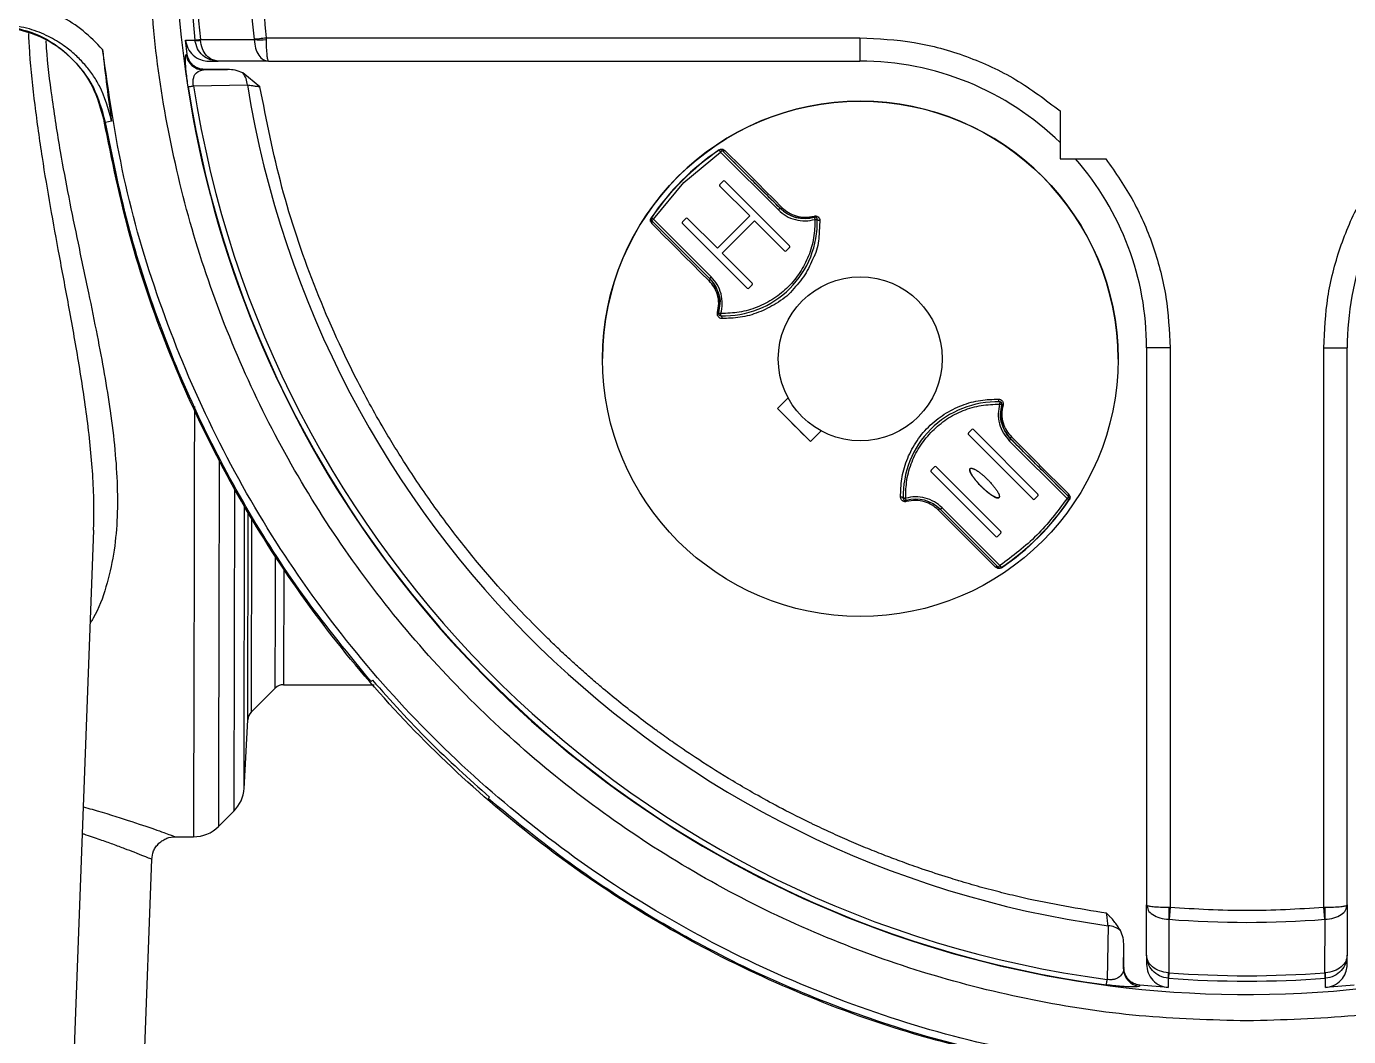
# Model space of a CAD drawing. Header units: millimetres. Extents: x 2063 to 4500, y 825 to 2548.
# Drawn here: x 2711.3 to 2824.1, y 2147.5 to 2233.7 of the extents above; entities that cross this region are included whole.
import ezdxf

# ---------------------------------------------------------------- set-up
doc = ezdxf.new("R2010")
doc.units = ezdxf.units.MM

msp = doc.modelspace()

# ---------------------------------------------------------------- linework, layer by layer
at = {"color": 7, "linetype": 'Continuous', "lineweight": 25}
for p, q in [((2724.876, 2232.541), (2725.68, 2232.539)), ((2725.014, 2231.365), (2724.876, 2232.541)), ((2725.679, 2232.556), (2725.68, 2232.539)), ((2726.141, 2232.608), (2730.726, 2232.599)), ((2726.146, 2232.539), (2726.141, 2232.608)), ((2730.726, 2232.599), (2730.723, 2232.64)), ((2731.749, 2232.76), (2782.44, 2232.76)), ((2731.749, 2232.76), (2731.752, 2232.599)), ((2782.44, 2232.76), (2782.44, 2230.76)), ((2724.919, 2231.332), (2725.014, 2231.365)), ((2726.406, 2230.016), (2728.447, 2230.05)), ((2728.447, 2230.05), (2726.503, 2230.05)), ((2726.867, 2230.76), (2727.655, 2230.76)), ((2727.655, 2230.76), (2727.363, 2230.812)), ((2727.655, 2230.76), (2727.392, 2230.822)), ((2731.95, 2230.76), (2727.655, 2230.76)), ((2731.95, 2230.76), (2782.44, 2230.76)), ((2725.558, 2228.644), (2730.158, 2228.726)), ((2731.229, 2228.576), (2729.754, 2229.75)), ((2799.522, 2226.508), (2799.522, 2222.422)), ((2718.562, 2225.642), (2718.045, 2225.522)), ((2770.43, 2223.16), (2770.416, 2223.181)), ((2770.43, 2223.16), (2770.43, 2223.16)), ((2770.683, 2223.136), (2775.616, 2218.203)), ((2770.683, 2223.136), (2770.683, 2223.136)), ((2767.403, 2220.406), (2770.542, 2222.995)), ((2770.542, 2222.995), (2775.474, 2218.062)), ((2799.522, 2222.422), (2803.423, 2222.422)), ((2764.814, 2217.267), (2767.403, 2220.406)), ((2770.479, 2220.229), (2770.762, 2220.512)), ((2773.025, 2217.542), (2770.479, 2220.087)), ((2770.479, 2220.087), (2770.479, 2220.087)), ((2773.025, 2217.542), (2770.479, 2220.087)), ((2770.903, 2220.512), (2776.419, 2214.996)), ((2770.267, 2214.784), (2773.025, 2217.542)), ((2773.025, 2217.542), (2773.025, 2217.542)), ((2775.616, 2218.203), (2775.616, 2218.203)), ((2764.676, 2216.89), (2764.578, 2217.068)), ((2764.614, 2217.267), (2764.614, 2217.267)), ((2764.648, 2217.379), (2764.628, 2217.393)), ((2764.648, 2217.379), (2764.648, 2217.379)), ((2769.605, 2212.193), (2764.673, 2217.126)), ((2769.747, 2212.334), (2764.814, 2217.267)), ((2767.297, 2217.047), (2767.58, 2217.33)), ((2772.812, 2211.39), (2767.297, 2216.905)), ((2767.297, 2216.905), (2767.297, 2216.905)), ((2772.812, 2211.39), (2767.297, 2216.905)), ((2767.721, 2217.33), (2770.267, 2214.784)), ((2773.449, 2217.118), (2770.691, 2214.36)), ((2773.449, 2217.118), (2770.691, 2214.36)), ((2775.994, 2214.572), (2773.449, 2217.118)), ((2773.449, 2217.118), (2773.449, 2217.118)), ((2775.994, 2214.572), (2773.449, 2217.118)), ((2778.797, 2217.003), (2778.797, 2217.003)), ((2779.022, 2217.157), (2778.921, 2215.646)), ((2770.691, 2214.36), (2773.237, 2211.814)), ((2770.691, 2214.36), (2770.691, 2214.36)), ((2775.994, 2214.572), (2775.994, 2214.572)), ((2776.419, 2214.855), (2776.136, 2214.572)), ((2776.419, 2214.855), (2776.136, 2214.572)), ((2776.136, 2214.572), (2776.136, 2214.572)), ((2776.419, 2214.855), (2776.419, 2214.855)), ((2772.812, 2211.39), (2772.812, 2211.39)), ((2773.237, 2211.673), (2772.954, 2211.39)), ((2773.237, 2211.673), (2772.954, 2211.39)), ((2772.954, 2211.39), (2772.954, 2211.39)), ((2773.237, 2211.673), (2773.237, 2211.673)), ((2770.482, 2210.069), (2770.374, 2209.268)), ((2770.367, 2209.215), (2770.367, 2209.215)), ((2770.561, 2209.015), (2770.567, 2209.215)), ((2806.904, 2206.296), (2806.904, 2158.719)), ((2808.904, 2206.296), (2808.904, 2158.519)), ((2822.026, 2158.519), (2822.026, 2206.296)), ((2824.026, 2158.719), (2824.026, 2206.296)), ((2760.465, 2205.368), (2760.465, 2205.368)), ((2804.464, 2205.321), (2804.464, 2205.321)), ((2775.393, 2201.102), (2776.307, 2202.015)), ((2776.307, 2202.015), (2776.307, 2202.015)), ((2794.368, 2201.673), (2794.362, 2201.474)), ((2775.393, 2201.102), (2778.222, 2198.273)), ((2794.447, 2200.62), (2794.555, 2201.42)), ((2794.562, 2201.473), (2794.562, 2201.473)), ((2779.135, 2199.187), (2778.222, 2198.273)), ((2778.222, 2198.273), (2779.135, 2199.187)), ((2778.222, 2198.273), (2778.222, 2198.273)), ((2779.135, 2199.187), (2779.135, 2199.187)), ((2791.692, 2199.016), (2791.975, 2199.298)), ((2797.208, 2193.359), (2791.692, 2198.874)), ((2791.692, 2198.874), (2791.692, 2198.874)), ((2797.208, 2193.359), (2791.692, 2198.874)), ((2792.116, 2199.298), (2797.632, 2193.783)), ((2795.182, 2198.354), (2800.115, 2193.421)), ((2795.324, 2198.495), (2800.256, 2193.563)), ((2795.324, 2198.495), (2795.324, 2198.495)), ((2788.51, 2195.834), (2788.793, 2196.116)), ((2788.935, 2196.116), (2794.45, 2190.601)), ((2794.026, 2190.177), (2788.51, 2195.692)), ((2788.51, 2195.692), (2788.51, 2195.692)), ((2794.026, 2190.177), (2788.51, 2195.692)), ((2729.047, 2194.376), (2728.988, 2166.717)), ((2800.253, 2193.799), (2800.359, 2193.607)), ((2786.132, 2193.686), (2786.132, 2193.686)), ((2794.387, 2187.694), (2789.455, 2192.626)), ((2797.208, 2193.359), (2797.208, 2193.359)), ((2797.632, 2193.642), (2797.349, 2193.359)), ((2797.632, 2193.642), (2797.349, 2193.359)), ((2797.349, 2193.359), (2797.349, 2193.359)), ((2797.632, 2193.642), (2797.632, 2193.642)), ((2800.256, 2193.563), (2800.256, 2193.563)), ((2800.301, 2193.296), (2800.281, 2193.31)), ((2800.315, 2193.421), (2800.315, 2193.421)), ((2730.186, 2174.532), (2730.224, 2192.294)), ((2730.515, 2191.857), (2730.479, 2175.186)), ((2794.246, 2187.552), (2789.313, 2192.485)), ((2715.251, 2142.56), (2717.036, 2190.725)), ((2717.025, 2190.725), (2717.029, 2190.897)), ((2794.45, 2190.46), (2794.167, 2190.177)), ((2794.45, 2190.46), (2794.167, 2190.177)), ((2794.45, 2190.46), (2794.45, 2190.46)), ((2794.026, 2190.177), (2794.026, 2190.177)), ((2794.167, 2190.177), (2794.167, 2190.177)), ((2794.188, 2187.458), (2794.01, 2187.556)), ((2794.499, 2187.528), (2794.513, 2187.508)), ((2730.479, 2175.186), (2732.532, 2177.23)), ((2733.24, 2177.522), (2740.989, 2177.505)), ((2740.716, 2177.796), (2740.827, 2177.908)), ((2729.865, 2168.644), (2730.186, 2174.532)), ((2750.822, 2167.913), (2750.711, 2167.801)), ((2727.678, 2165.412), (2728.988, 2166.717)), ((2723.998, 2164.541), (2725.555, 2164.538)), ((2721.251, 2142.547), (2721.995, 2162.616)), ((2806.904, 2158.719), (2806.959, 2158.673)), ((2806.904, 2158.719), (2806.971, 2158.497)), ((2806.904, 2154.439), (2806.904, 2158.719)), ((2808.796, 2158.52), (2808.904, 2158.519)), ((2808.904, 2158.519), (2808.824, 2157.489)), ((2822.026, 2158.519), (2822.133, 2158.52)), ((2822.106, 2157.489), (2822.026, 2158.519)), ((2824.026, 2158.719), (2824.026, 2154.439)), ((2803.618, 2156.946), (2803.536, 2152.359)), ((2808.824, 2157.489), (2808.796, 2157.491)), ((2808.796, 2157.491), (2808.802, 2152.921)), ((2822.133, 2157.491), (2822.106, 2157.489)), ((2822.128, 2152.921), (2822.133, 2157.491)), ((2804.933, 2153.269), (2804.965, 2155.233)), ((2804.965, 2153.363), (2804.965, 2155.233)), ((2806.904, 2154.439), (2806.904, 2153.654)), ((2824.026, 2153.654), (2824.026, 2154.439)), ((2808.802, 2152.921), (2808.756, 2152.924)), ((2808.756, 2152.458), (2808.767, 2152.457)), ((2808.756, 2152.458), (2808.757, 2151.657)), ((2822.174, 2152.924), (2822.128, 2152.921)), ((2822.162, 2152.457), (2822.174, 2152.458)), ((2822.173, 2151.657), (2822.174, 2152.458)), ((2806.313, 2151.87), (2806.282, 2151.778)), ((2808.757, 2151.657), (2806.313, 2151.87)), ((2824.616, 2151.87), (2822.173, 2151.657))]:
    msp.add_line(p, q, dxfattribs=at)
at = {"color": 7, "linetype": 'Continuous', "lineweight": 25, "flags": 128}
for points in [[(2725.679, 2232.556), (2725.693, 2232.558), (2725.72, 2232.561), (2725.76, 2232.565), (2725.813, 2232.571), (2725.879, 2232.578), (2725.956, 2232.587), (2726.043, 2232.597), (2726.141, 2232.608)], [(2730.723, 2232.64), (2730.83, 2232.652), (2730.946, 2232.666), (2731.068, 2232.68), (2731.197, 2232.695), (2731.33, 2232.711), (2731.468, 2232.727), (2731.608, 2232.743), (2731.749, 2232.76)], [(2726.406, 2230.016), (2726.46, 2230.035), (2726.503, 2230.05)], [(2725.098, 2228.572), (2725.112, 2228.575), (2725.139, 2228.579), (2725.179, 2228.585), (2725.232, 2228.593), (2725.297, 2228.603), (2725.373, 2228.615), (2725.461, 2228.629), (2725.558, 2228.644)], [(2770.43, 2223.16), (2770.432, 2223.157), (2770.438, 2223.148), (2770.449, 2223.132), (2770.463, 2223.112), (2770.479, 2223.087), (2770.499, 2223.058), (2770.52, 2223.027), (2770.542, 2222.995)], [(2770.683, 2223.136), (2770.68, 2223.133), (2770.672, 2223.125), (2770.659, 2223.112), (2770.642, 2223.095), (2770.62, 2223.073), (2770.596, 2223.049), (2770.569, 2223.022), (2770.542, 2222.995)], [(2770.919, 2223.132), (2771.401, 2222.65), (2771.923, 2222.128), (2772.485, 2221.566), (2773.083, 2220.968), (2773.716, 2220.335), (2774.384, 2219.667), (2775.083, 2218.968), (2775.811, 2218.24)], [(2775.616, 2218.203), (2775.613, 2218.201), (2775.605, 2218.193), (2775.592, 2218.18), (2775.574, 2218.162), (2775.553, 2218.141), (2775.528, 2218.116), (2775.502, 2218.09), (2775.474, 2218.062)], [(2775.616, 2218.203), (2775.632, 2218.192), (2775.652, 2218.184), (2775.675, 2218.182), (2775.7, 2218.184), (2775.728, 2218.192), (2775.756, 2218.204), (2775.784, 2218.22), (2775.811, 2218.24)], [(2778.54, 2217.434), (2778.541, 2217.431), (2778.544, 2217.42), (2778.549, 2217.402), (2778.556, 2217.378), (2778.564, 2217.349), (2778.573, 2217.315), (2778.583, 2217.279), (2778.594, 2217.242)], [(2764.648, 2217.379), (2764.652, 2217.377), (2764.661, 2217.37), (2764.676, 2217.36), (2764.697, 2217.346), (2764.722, 2217.329), (2764.751, 2217.31), (2764.782, 2217.289), (2764.814, 2217.267)], [(2764.673, 2217.126), (2764.675, 2217.128), (2764.683, 2217.136), (2764.697, 2217.149), (2764.714, 2217.167), (2764.736, 2217.188), (2764.76, 2217.213), (2764.787, 2217.239), (2764.814, 2217.267)], [(2769.569, 2211.997), (2768.84, 2212.726), (2768.141, 2213.425), (2767.474, 2214.092), (2766.841, 2214.726), (2766.242, 2215.324), (2765.681, 2215.885), (2765.159, 2216.408), (2764.676, 2216.89)], [(2778.594, 2217.242), (2778.633, 2217.243), (2778.67, 2217.244), (2778.705, 2217.245), (2778.735, 2217.246), (2778.76, 2217.247), (2778.779, 2217.247), (2778.79, 2217.247), (2778.794, 2217.248)], [(2779.022, 2217.157), (2778.979, 2217.155), (2778.938, 2217.158), (2778.899, 2217.165), (2778.864, 2217.176), (2778.835, 2217.19), (2778.813, 2217.208), (2778.799, 2217.227), (2778.794, 2217.248)], [(2769.605, 2212.193), (2769.617, 2212.177), (2769.624, 2212.157), (2769.627, 2212.134), (2769.624, 2212.108), (2769.617, 2212.081), (2769.605, 2212.053), (2769.589, 2212.025), (2769.569, 2211.997)], [(2769.605, 2212.193), (2769.608, 2212.196), (2769.616, 2212.204), (2769.629, 2212.217), (2769.647, 2212.234), (2769.668, 2212.256), (2769.693, 2212.28), (2769.719, 2212.307), (2769.747, 2212.334)], [(2770.374, 2209.268), (2770.378, 2209.267), (2770.389, 2209.264), (2770.407, 2209.259), (2770.431, 2209.253), (2770.46, 2209.245), (2770.493, 2209.235), (2770.53, 2209.225), (2770.567, 2209.215)], [(2770.561, 2209.015), (2770.582, 2209.01), (2770.601, 2208.996), (2770.618, 2208.974), (2770.633, 2208.945), (2770.644, 2208.91), (2770.651, 2208.871), (2770.653, 2208.829), (2770.652, 2208.787)], [(2808.904, 2206.296), (2808.514, 2206.296), (2808.139, 2206.296), (2807.793, 2206.296), (2807.49, 2206.296), (2807.241, 2206.296), (2807.056, 2206.296), (2806.942, 2206.296), (2806.904, 2206.296)], [(2822.026, 2206.296), (2822.416, 2206.296), (2822.791, 2206.296), (2823.137, 2206.296), (2823.44, 2206.296), (2823.689, 2206.296), (2823.874, 2206.296), (2823.987, 2206.296), (2824.026, 2206.296)], [(2794.368, 2201.673), (2794.347, 2201.679), (2794.328, 2201.692), (2794.311, 2201.714), (2794.296, 2201.743), (2794.285, 2201.778), (2794.278, 2201.818), (2794.276, 2201.859), (2794.277, 2201.902)], [(2725.634, 2201.28), (2725.632, 2200.423), (2725.623, 2196.119), (2725.614, 2192.024), (2725.606, 2188.156), (2725.598, 2184.532), (2725.591, 2181.169), (2725.584, 2178.082), (2725.578, 2175.284), (2725.573, 2172.788), (2725.568, 2170.606), (2725.564, 2168.747), (2725.561, 2167.219), (2725.558, 2166.03), (2725.557, 2165.185), (2725.556, 2164.687), (2725.555, 2164.538)], [(2778.222, 2198.273), (2777.869, 2198.626), (2777.515, 2198.98), (2777.162, 2199.333), (2776.808, 2199.687), (2776.454, 2200.041), (2776.1, 2200.395), (2775.746, 2200.749), (2775.393, 2201.102)], [(2794.555, 2201.42), (2794.551, 2201.421), (2794.54, 2201.424), (2794.522, 2201.429), (2794.498, 2201.436), (2794.469, 2201.444), (2794.436, 2201.453), (2794.399, 2201.463), (2794.362, 2201.474)], [(2795.324, 2198.495), (2795.321, 2198.493), (2795.313, 2198.485), (2795.3, 2198.472), (2795.282, 2198.454), (2795.261, 2198.433), (2795.236, 2198.408), (2795.21, 2198.382), (2795.182, 2198.354)], [(2795.324, 2198.495), (2795.312, 2198.512), (2795.305, 2198.532), (2795.302, 2198.555), (2795.305, 2198.58), (2795.312, 2198.607), (2795.324, 2198.636), (2795.34, 2198.664), (2795.36, 2198.691)], [(2795.36, 2198.691), (2796.089, 2197.962), (2796.788, 2197.264), (2797.455, 2196.596), (2798.088, 2195.963), (2798.687, 2195.364), (2799.248, 2194.803), (2799.77, 2194.281), (2800.253, 2193.799)], [(2727.745, 2196.597), (2727.743, 2195.556), (2727.734, 2191.497), (2727.726, 2187.675), (2727.718, 2184.108), (2727.711, 2180.812), (2727.705, 2177.804), (2727.699, 2175.097), (2727.694, 2172.704), (2727.69, 2170.635), (2727.686, 2168.901), (2727.683, 2167.509), (2727.681, 2166.466), (2727.679, 2165.777), (2727.679, 2165.445), (2727.678, 2165.412)], [(2786.135, 2193.441), (2786.13, 2193.461), (2786.116, 2193.481), (2786.094, 2193.498), (2786.065, 2193.512), (2786.03, 2193.523), (2785.991, 2193.53), (2785.95, 2193.533), (2785.907, 2193.531)], [(2786.135, 2193.441), (2786.139, 2193.441), (2786.15, 2193.441), (2786.169, 2193.442), (2786.194, 2193.443), (2786.224, 2193.444), (2786.259, 2193.445), (2786.296, 2193.446), (2786.335, 2193.447)], [(2786.389, 2193.254), (2786.388, 2193.258), (2786.385, 2193.269), (2786.38, 2193.287), (2786.373, 2193.311), (2786.365, 2193.34), (2786.356, 2193.373), (2786.346, 2193.409), (2786.335, 2193.447)], [(2789.313, 2192.485), (2789.316, 2192.488), (2789.324, 2192.496), (2789.337, 2192.509), (2789.355, 2192.526), (2789.376, 2192.548), (2789.401, 2192.572), (2789.427, 2192.599), (2789.455, 2192.626)], [(2800.256, 2193.563), (2800.254, 2193.56), (2800.246, 2193.552), (2800.232, 2193.539), (2800.215, 2193.521), (2800.193, 2193.5), (2800.169, 2193.476), (2800.142, 2193.449), (2800.115, 2193.421)], [(2800.115, 2193.421), (2800.147, 2193.4), (2800.178, 2193.379), (2800.207, 2193.359), (2800.232, 2193.342), (2800.253, 2193.328), (2800.268, 2193.318), (2800.277, 2193.312), (2800.281, 2193.309)], [(2789.313, 2192.485), (2789.297, 2192.497), (2789.277, 2192.504), (2789.254, 2192.507), (2789.229, 2192.504), (2789.201, 2192.497), (2789.173, 2192.485), (2789.145, 2192.469), (2789.118, 2192.449)], [(2794.01, 2187.556), (2793.528, 2188.039), (2793.006, 2188.561), (2792.444, 2189.122), (2791.846, 2189.72), (2791.212, 2190.354), (2790.545, 2191.021), (2789.846, 2191.72), (2789.118, 2192.449)], [(2794.246, 2187.552), (2794.249, 2187.555), (2794.257, 2187.563), (2794.27, 2187.576), (2794.287, 2187.594), (2794.309, 2187.615), (2794.333, 2187.64), (2794.36, 2187.666), (2794.387, 2187.694)], [(2794.499, 2187.528), (2794.497, 2187.531), (2794.491, 2187.541), (2794.48, 2187.556), (2794.466, 2187.577), (2794.45, 2187.602), (2794.43, 2187.63), (2794.409, 2187.662), (2794.387, 2187.694)], [(2804.965, 2153.363), (2804.947, 2153.31), (2804.933, 2153.269)], [(2803.475, 2151.898), (2803.477, 2151.912), (2803.481, 2151.939), (2803.486, 2151.979), (2803.493, 2152.032), (2803.502, 2152.097), (2803.512, 2152.174), (2803.524, 2152.261), (2803.536, 2152.359)], [(2808.802, 2152.921), (2808.795, 2152.823), (2808.788, 2152.735), (2808.782, 2152.658), (2808.777, 2152.593), (2808.774, 2152.539), (2808.77, 2152.499), (2808.768, 2152.471), (2808.767, 2152.457)], [(2822.162, 2152.457), (2822.161, 2152.471), (2822.159, 2152.499), (2822.156, 2152.539), (2822.152, 2152.593), (2822.148, 2152.658), (2822.142, 2152.735), (2822.135, 2152.823), (2822.128, 2152.921)]]:
    msp.add_lwpolyline(points, dxfattribs=at)
at = {"color": 7, "linetype": 'Continuous', "lineweight": 25}
for radius in [22, 7]:
    msp.add_circle((2782.464, 2205.344), radius, dxfattribs=at)
for centre, radius, start, end in [((2815.465, 2242.55), 91.48, 295.79271, 180), ((2815.465, 2242.55), 90.341, 353.64897, 186.35103), ((2815.465, 2242.55), 89.875, 353.64897, 186.35103), ((2815.465, 2242.55), 85.319, 353.33017, 186.66983), ((2815.465, 2242.55), 91.48, 180, 290.22656), ((2725.913, 2234.364), 1.84, 262.72784, 277.27081), ((2731.239, 2246.922), 14.332, 267.94958, 272.05017), ((2726.408, 2231.516), 1.5, 187.07071, 269.91276), ((2782.44, 2206.296), 24.464, 45.7131, 90), ((2728.397, 2228.624), 1.764, 3.33536, 39.6988), ((2815.465, 2242.55), 86.42, 189.2043, 262.12076), ((2815.465, 2242.55), 91.441, 188.79238, 262.46584), ((2815.465, 2242.55), 90.976, 188.79238, 262.46584), ((2782.464, 2205.344), 22, 359.93876, 179.93876), ((2782.464, 2205.344), 21.524, 124.039, 145.96101), ((2782.464, 2205.344), 21.5, 124.039, 145.96101), ((2782.464, 2205.344), 21.5, 124.039, 145.96101), ((2770.542, 2222.995), 0.2, 45, 124.039), ((2770.803, 2223.272), 0.182, 228.62275, 309.53632), ((2782.44, 2206.296), 24.464, 0, 41.23805), ((2848.49, 2206.296), 24.464, 138.76195, 180), ((2770.55, 2220.158), 0.1, 135, 225), ((2770.55, 2220.158), 0.1, 179.93876, 225), ((2770.833, 2220.441), 0.1, 45, 135), ((2777.737, 2220.325), 3, 225, 285.53097), ((2777.86, 2217.328), 0.689, 8.91012, 16.87572), ((2778.594, 2217.242), 0.2, 45, 105.53097), ((2764.814, 2217.267), 0.2, 145.96101, 225), ((2764.536, 2217.006), 0.182, 320.52206, 40.08436), ((2767.368, 2216.976), 0.1, 135, 225), ((2767.368, 2216.976), 0.1, 179.93876, 225), ((2767.651, 2217.259), 0.1, 45, 135), ((2770.797, 2217.011), 8, 268.3094, 1.69061), ((2778.594, 2217.242), 0.2, 1.69061, 45), ((2776.065, 2214.643), 0.1, 225, 315), ((2776.065, 2214.643), 0.1, 225, 315), ((2776.348, 2214.926), 0.1, 315, 45), ((2776.348, 2214.926), 0.1, 315, 359.93876), ((2767.484, 2210.072), 3, 344.46904, 45), ((2773.166, 2211.744), 0.1, 315, 45), ((2772.883, 2211.461), 0.1, 225, 315), ((2772.883, 2211.461), 0.1, 225, 315), ((2773.166, 2211.744), 0.1, 315, 359.93876), ((2770.481, 2209.949), 0.689, 253.12457, 261.08826), ((2770.567, 2209.215), 0.2, 164.46904, 225), ((2770.567, 2209.215), 0.2, 225, 268.3094), ((2794.132, 2193.677), 8, 88.3094, 181.69061), ((2794.362, 2201.474), 0.2, 45, 88.3094), ((2797.445, 2200.617), 3, 164.46904, 225), ((2794.362, 2201.474), 0.2, 344.46904, 45), ((2794.448, 2200.74), 0.688, 73.124, 81.09101), ((2791.763, 2198.945), 0.1, 135, 225), ((2791.763, 2198.945), 0.1, 179.93876, 225), ((2792.046, 2199.228), 0.1, 45, 135), ((2788.864, 2196.046), 0.1, 45, 135), ((2788.581, 2195.763), 0.1, 135, 225), ((2788.581, 2195.763), 0.1, 179.93876, 225), ((2797.561, 2193.712), 0.1, 315, 45), ((2800.393, 2193.683), 0.182, 140.46383, 221.37738), ((2786.335, 2193.447), 0.2, 181.69061, 225), ((2786.335, 2193.447), 0.2, 225, 285.53097), ((2787.192, 2190.364), 3, 45, 105.53097), ((2787.069, 2193.361), 0.689, 188.91062, 196.87572), ((2782.464, 2205.344), 21.5, 304.039, 325.96101), ((2782.464, 2205.344), 21.524, 304.039, 325.96101), ((2797.278, 2193.429), 0.1, 225, 315), ((2797.278, 2193.429), 0.1, 225, 315), ((2797.561, 2193.712), 0.1, 315, 359.93876), ((2800.115, 2193.421), 0.2, 325.96101, 45), ((2794.379, 2190.53), 0.1, 315, 45), ((2794.379, 2190.53), 0.1, 315, 359.93876), ((2794.096, 2190.247), 0.1, 225, 315), ((2794.096, 2190.247), 0.1, 225, 315), ((2794.126, 2187.416), 0.182, 49.91552, 129.47781), ((2794.387, 2187.694), 0.2, 225, 304.039), ((2733.238, 2176.522), 1, 89.87803, 134.86738), ((2731.185, 2174.478), 1, 134.87751, 176.87751), ((2726.872, 2168.842), 3, 314.87751, 356.87751), ((2725.562, 2167.538), 3, 269.87751, 314.87751), ((2830.132, 2158.005), 21.341, 178.61808, 181.38192), ((2800.798, 2158.005), 21.341, 358.61808, 1.3819), ((2803.534, 2155.176), 1.772, 50.3646, 87.29391), ((2815.465, 2242.55), 85.319, 265.53552, 274.46448), ((2806.433, 2153.271), 1.5, 180.08872, 264.21159), ((2811.465, 2152.691), 2.719, 175.08834, 184.91166), ((2815.465, 2242.55), 90.341, 265.74841, 274.25159), ((2815.465, 2242.55), 89.875, 265.74841, 274.25159), ((2819.465, 2152.691), 2.719, 355.08834, 4.91166)]:
    msp.add_arc(centre, radius, start, end, dxfattribs=at)
for points in [[(2815.465, 2326.836), (2812.502, 2326.746), (2806.577, 2326.565), (2797.788, 2325.11), (2789.195, 2322.805), (2780.894, 2319.59), (2772.977, 2315.525), (2765.532, 2310.647), (2758.641, 2305.013), (2752.382, 2298.685), (2746.824, 2291.733), (2742.029, 2284.235), (2738.049, 2276.274), (2734.93, 2267.939), (2732.701, 2259.32), (2731.41, 2250.518), (2730.986, 2241.619), (2731.494, 2235.713), (2731.749, 2232.76)], [(2899.181, 2232.76), (2899.435, 2235.713), (2899.944, 2241.619), (2899.52, 2250.518), (2898.229, 2259.32), (2896, 2267.939), (2892.881, 2276.274), (2888.901, 2284.235), (2884.106, 2291.733), (2878.547, 2298.685), (2872.288, 2305.013), (2865.398, 2310.647), (2857.953, 2315.525), (2850.036, 2319.59), (2841.735, 2322.805), (2833.142, 2325.11), (2824.353, 2326.565), (2818.428, 2326.746), (2815.465, 2326.836)], [(2815.465, 2148.81), (2812.397, 2148.897), (2806.262, 2149.071), (2797.148, 2150.474), (2788.21, 2152.699), (2779.534, 2155.807), (2771.205, 2159.746), (2763.302, 2164.483), (2755.901, 2169.972), (2749.074, 2176.159), (2742.886, 2182.986), (2737.397, 2190.387), (2732.66, 2198.29), (2728.722, 2206.62), (2725.614, 2215.295), (2723.389, 2224.233), (2721.986, 2233.347), (2721.811, 2239.483), (2721.724, 2242.55)], [(2909.205, 2242.55), (2909.118, 2239.483), (2908.944, 2233.347), (2907.541, 2224.233), (2905.316, 2215.295), (2902.208, 2206.62), (2898.27, 2198.29), (2893.533, 2190.387), (2888.044, 2182.986), (2881.856, 2176.159), (2875.029, 2169.972), (2867.628, 2164.483), (2859.725, 2159.746), (2851.396, 2155.807), (2842.72, 2152.699), (2833.782, 2150.474), (2824.668, 2149.071), (2818.533, 2148.897), (2815.465, 2148.81)], [(2782.44, 2232.76), (2783.988, 2232.682), (2787.084, 2232.526), (2791.576, 2231.259), (2795.824, 2229.327), (2798.29, 2227.448), (2799.522, 2226.508)], [(2804.675, 2144.877), (2801.024, 2145.401), (2793.721, 2146.449), (2783.077, 2149.569), (2772.834, 2153.777), (2763.134, 2159.132), (2754.094, 2165.537), (2745.832, 2172.918), (2738.451, 2181.18), (2732.046, 2190.219), (2726.691, 2199.92), (2722.483, 2210.163), (2719.363, 2220.806), (2718.315, 2228.109), (2717.791, 2231.761)], [(2798.133, 2145.079), (2794.839, 2145.766), (2788.25, 2147.139), (2778.698, 2150.459), (2769.515, 2154.663), (2760.812, 2159.799), (2752.675, 2165.788), (2745.19, 2172.576), (2738.435, 2180.089), (2732.48, 2188.251), (2727.382, 2196.976), (2723.217, 2206.178), (2719.938, 2215.744), (2718.593, 2222.338), (2717.921, 2225.635)], [(2740.716, 2177.796), (2738.829, 2180.093), (2735.054, 2184.686), (2730.209, 2192.187), (2726.009, 2200.058), (2722.561, 2208.287), (2719.809, 2216.781), (2718.633, 2222.609), (2718.045, 2225.522)], [(2775.616, 2218.203), (2774.651, 2219.168), (2772.723, 2221.097), (2771.363, 2222.456), (2770.683, 2223.136)], [(2803.423, 2222.422), (2804.25, 2221.235), (2805.904, 2218.86), (2807.593, 2214.845), (2808.7, 2210.633), (2808.836, 2207.742), (2808.904, 2206.296)], [(2822.026, 2206.296), (2822.094, 2207.742), (2822.23, 2210.633), (2823.336, 2214.845), (2825.026, 2218.86), (2826.68, 2221.235), (2827.507, 2222.422)], [(2800.256, 2193.563), (2799.576, 2194.243), (2798.217, 2195.602), (2796.288, 2197.531), (2795.324, 2198.495)], [(2800.115, 2193.421), (2799.298, 2192.329), (2797.663, 2190.145), (2795.479, 2188.511), (2794.387, 2187.694)], [(2740.827, 2177.908), (2742.403, 2176.152), (2745.556, 2172.642), (2749.067, 2169.489), (2750.822, 2167.913)], [(2798.437, 2145.131), (2795.523, 2145.719), (2789.696, 2146.894), (2781.201, 2149.647), (2772.972, 2153.094), (2765.101, 2157.295), (2757.601, 2162.14), (2753.007, 2165.914), (2750.711, 2167.801)], [(2808.904, 2158.519), (2811.091, 2158.391), (2815.465, 2158.135), (2819.839, 2158.391), (2822.026, 2158.519)]]:
    msp.add_open_spline(points, degree=3, dxfattribs=at)
for points, knots in [([(2717.791, 2231.761), (2717.257, 2232.313), (2716.193, 2233.415), (2714.236, 2234.635), (2712.107, 2235.521), (2710.592, 2235.75), (2709.833, 2235.865)], [0, 0, 0, 0, 0.250755, 0.4999887, 0.7492331, 1, 1, 1, 1]), ([(2718.045, 2225.522), (2717.764, 2226.555), (2717.203, 2228.616), (2715.184, 2231.161), (2712.535, 2233.042), (2710.442, 2233.497), (2709.394, 2233.725)], [0, 0, 0, 0, 0.2500466, 0.4994486, 0.7493959, 1, 1, 1, 1]), ([(2709.51, 2233.794), (2710.488, 2233.575), (2712.506, 2233.123), (2715.081, 2231.263), (2717.087, 2228.723), (2717.643, 2226.665), (2717.921, 2225.635)], [0, 0, 0, 0, 0.2386895, 0.4924596, 0.7462298, 1, 1, 1, 1]), ([(2718.562, 2225.642), (2718.287, 2226.676), (2717.917, 2228.068), (2716.962, 2229.603), (2716.283, 2230.483), (2715.468, 2231.322), (2714.45, 2232.148), (2713.138, 2232.931), (2711.509, 2233.593), (2710.285, 2233.777), (2709.644, 2233.874)], [0, 0, 0, 0, 0.2442896, 0.329036, 0.4144898, 0.500125, 0.5979924, 0.7157703, 0.8510724, 1, 1, 1, 1]), ([(2717.029, 2190.897), (2717.045, 2191.427), (2717.083, 2192.72), (2717, 2194.862), (2716.817, 2197.317), (2716.45, 2200.618), (2715.835, 2204.712), (2714.982, 2209.489), (2714.134, 2214.007), (2713.347, 2218.311), (2712.626, 2222.608), (2712.02, 2226.981), (2711.628, 2230.52), (2711.52, 2232.566), (2711.491, 2233.12)], [0, 0, 0, 0, 0.0433409, 0.1057315, 0.1690542, 0.2334738, 0.3560005, 0.4712292, 0.5764178, 0.6730238, 0.7674205, 0.8671142, 0.9640265, 1, 1, 1, 1]), ([(2712.95, 2232.504), (2712.963, 2232.296), (2713.062, 2230.683), (2713.463, 2227.511), (2714.115, 2223.257), (2714.901, 2219.098), (2715.726, 2215.068), (2716.559, 2211.137), (2717.319, 2207.424), (2717.951, 2204.065), (2718.478, 2200.802), (2718.87, 2197.594), (2719.078, 2194.464), (2719.061, 2191.487), (2718.782, 2188.606), (2718.122, 2185.826), (2717.432, 2183.876), (2716.829, 2182.93), (2716.742, 2182.794)], [0, 0, 0, 0, 0.0106831, 0.0830391, 0.1654713, 0.2356481, 0.3074556, 0.3870321, 0.4564613, 0.5207151, 0.5842217, 0.6523923, 0.7186099, 0.7834568, 0.8491663, 0.917494, 0.9880997, 1, 1, 1, 1]), ([(2724.876, 2232.541), (2724.925, 2232.312), (2725.028, 2231.834), (2725.494, 2231.242), (2726.085, 2230.882), (2726.565, 2230.768), (2726.808, 2230.762), (2726.867, 2230.76)], [0, 0, 0, 0, 0.2384851, 0.4994878, 0.7493253, 0.9396747, 1, 1, 1, 1]), ([(2727.363, 2230.812), (2727.229, 2230.829), (2726.857, 2230.875), (2726.326, 2231.225), (2725.844, 2231.801), (2725.735, 2232.291), (2725.68, 2232.539)], [0, 0, 0, 0, 0.1562506, 0.4311733, 0.712703, 1, 1, 1, 1]), ([(2727.392, 2230.822), (2727.303, 2230.837), (2727.033, 2230.882), (2726.64, 2231.226), (2726.271, 2231.801), (2726.188, 2232.291), (2726.146, 2232.539)], [0, 0, 0, 0, 0.13857897, 0.41925966, 0.7066858, 1, 1, 1, 1]), ([(2730.726, 2232.599), (2730.757, 2232.345), (2730.817, 2231.843), (2731.113, 2231.241), (2731.503, 2230.837), (2731.801, 2230.785), (2731.95, 2230.76)], [0, 0, 0, 0, 0.2577147, 0.5100976, 0.7565093, 1, 1, 1, 1]), ([(2731.752, 2232.599), (2731.756, 2232.361), (2731.766, 2231.869), (2731.809, 2231.29), (2731.86, 2230.957), (2731.906, 2230.789), (2731.935, 2230.77), (2731.95, 2230.76)], [0, 0, 0, 0, 0.24183895, 0.49912391, 0.70899919, 0.84445044, 1, 1, 1, 1]), ([(2717.791, 2231.761), (2717.911, 2230.693), (2718.152, 2228.546), (2718.425, 2226.613), (2718.562, 2225.642)], [0, 0, 0, 0, 0.4975573, 1, 1, 1, 1]), ([(2725.098, 2228.572), (2725.067, 2228.782), (2725.003, 2229.215), (2724.937, 2229.797), (2724.89, 2230.301), (2724.861, 2230.806), (2724.861, 2231.232), (2724.899, 2231.298), (2724.919, 2231.332)], [0, 0, 0, 0, 0.12078624, 0.24907603, 0.37313457, 0.50137525, 0.74046612, 1, 1, 1, 1]), ([(2726.503, 2230.05), (2726.394, 2230.057), (2726.187, 2230.07), (2725.841, 2230.186), (2725.471, 2230.422), (2725.136, 2230.835), (2725.054, 2231.19), (2725.014, 2231.365)], [0, 0, 0, 0, 0.150225, 0.2871088, 0.5005337, 0.7538342, 1, 1, 1, 1]), ([(2725.558, 2228.644), (2725.545, 2228.711), (2725.52, 2228.844), (2725.515, 2229.038), (2725.533, 2229.213), (2725.608, 2229.527), (2725.889, 2229.914), (2726.203, 2229.976), (2726.406, 2230.016)], [0, 0, 0, 0, 0.0574109, 0.1145191, 0.1752599, 0.2413213, 0.5124894, 1, 1, 1, 1]), ([(2729.754, 2229.75), (2729.545, 2229.839), (2729.126, 2230.016), (2728.673, 2230.038), (2728.447, 2230.05)], [0, 0, 0, 0, 0.5015357, 1, 1, 1, 1]), ([(2730.158, 2228.726), (2730.299, 2228.708), (2730.523, 2228.679), (2730.901, 2228.626), (2731.116, 2228.593), (2731.229, 2228.576)], [0, 0, 0, 0, 0.4463965, 0.7099365, 1, 1, 1, 1]), ([(2803.491, 2158.006), (2801.111, 2158.397), (2798.42, 2158.838), (2795.46, 2159.537), (2794.54, 2159.764), (2793.623, 2160.001), (2792.709, 2160.248), (2791.798, 2160.506), (2791.16, 2160.694), (2790.555, 2160.876), (2789.505, 2161.199), (2787.924, 2161.717), (2786.142, 2162.349), (2784.597, 2162.932), (2783.353, 2163.427), (2782.322, 2163.855), (2781.531, 2164.193), (2780.743, 2164.539), (2779.959, 2164.893), (2779.178, 2165.255), (2778.632, 2165.515), (2778.114, 2165.765), (2777.048, 2166.285), (2775.35, 2167.159), (2773.339, 2168.267), (2771.145, 2169.548), (2768.911, 2170.948), (2766.84, 2172.35), (2765.597, 2173.235), (2764.535, 2174.01), (2763.37, 2174.886), (2761.847, 2176.086), (2760.581, 2177.132), (2759.568, 2177.998), (2758.799, 2178.672), (2758.038, 2179.355), (2757.285, 2180.048), (2756.541, 2180.749), (2756.028, 2181.244), (2755.574, 2181.688), (2754.107, 2183.137), (2751.737, 2185.651), (2748.748, 2189.201), (2746.143, 2192.633), (2743.822, 2196.035), (2741.565, 2199.701), (2738.779, 2204.782), (2735.724, 2211.625), (2732.922, 2219.961), (2731.793, 2225.704), (2731.229, 2228.576)], [0, 0, 0, 0, 0.0669054, 0.0756699, 0.0844343, 0.0931986, 0.1019628, 0.110727, 0.119491, 0.1204246, 0.1282783, 0.1499631, 0.1666235, 0.1807533, 0.1958166, 0.2037808, 0.2117449, 0.219709, 0.2276731, 0.2356371, 0.2436011, 0.2444503, 0.2516161, 0.2765316, 0.2974645, 0.315335, 0.3470796, 0.3706379, 0.3847586, 0.3894352, 0.4071383, 0.4252052, 0.4432721, 0.4527358, 0.4621996, 0.4716633, 0.481127, 0.4905907, 0.5000544, 0.5009281, 0.5082098, 0.5573213, 0.596775, 0.6369947, 0.6768853, 0.7110643, 0.7564848, 0.8376565, 0.9188283, 1, 1, 1, 1]), ([(2770.416, 2223.181), (2770.429, 2223.189), (2770.456, 2223.206), (2770.517, 2223.232), (2770.616, 2223.254), (2770.779, 2223.241), (2770.863, 2223.176), (2770.919, 2223.132)], [0, 0, 0, 0, 0.0577492, 0.1171536, 0.2515259, 0.5011744, 1, 1, 1, 1]), ([(2770.683, 2223.136), (2770.658, 2223.156), (2770.62, 2223.186), (2770.546, 2223.198), (2770.491, 2223.19), (2770.457, 2223.176), (2770.441, 2223.168), (2770.433, 2223.163), (2770.43, 2223.16)], [0, 0, 0, 0, 0.5000319, 0.7731632, 0.9111257, 0.9596463, 0.9804477, 1, 1, 1, 1]), ([(2775.474, 2218.062), (2775.685, 2217.881), (2776.113, 2217.512), (2776.914, 2217.197), (2777.767, 2217.077), (2778.321, 2217.187), (2778.594, 2217.242)], [0, 0, 0, 0, 0.245589, 0.5, 0.754411, 1, 1, 1, 1]), ([(2778.54, 2217.434), (2778.268, 2217.382), (2777.707, 2217.274), (2776.904, 2217.411), (2776.176, 2217.717), (2775.81, 2218.035), (2775.616, 2218.203)], [0, 0, 0, 0, 0.2426639, 0.49993329, 0.73498962, 1, 1, 1, 1]), ([(2775.811, 2218.24), (2775.978, 2218.094), (2776.312, 2217.802), (2776.972, 2217.515), (2777.731, 2217.379), (2778.256, 2217.478), (2778.519, 2217.528)], [0, 0, 0, 0, 0.2497602, 0.5001555, 0.7501876, 1, 1, 1, 1]), ([(2778.519, 2217.528), (2778.551, 2217.534), (2778.615, 2217.547), (2778.711, 2217.536), (2778.8, 2217.506), (2778.9, 2217.441), (2778.996, 2217.326), (2779.013, 2217.214), (2779.022, 2217.157)], [0, 0, 0, 0, 0.1236923, 0.2502132, 0.3734406, 0.5010443, 0.7499661, 1, 1, 1, 1]), ([(2778.794, 2217.248), (2778.793, 2217.257), (2778.791, 2217.283), (2778.775, 2217.333), (2778.74, 2217.383), (2778.689, 2217.42), (2778.639, 2217.438), (2778.589, 2217.444), (2778.556, 2217.437), (2778.54, 2217.434)], [0, 0, 0, 0, 0.0858052, 0.25106, 0.5005164, 0.655876, 0.7885052, 0.9015382, 1, 1, 1, 1]), ([(2764.578, 2217.068), (2764.575, 2217.072), (2764.554, 2217.108), (2764.556, 2217.193), (2764.577, 2217.292), (2764.603, 2217.352), (2764.62, 2217.379), (2764.628, 2217.393)], [0, 0, 0, 0, 0.0641655, 0.529622, 0.7809744, 0.8920347, 1, 1, 1, 1]), ([(2778.594, 2217.242), (2778.579, 2216.717), (2778.548, 2215.656), (2778.094, 2214.113), (2777.358, 2212.691), (2776.35, 2211.459), (2775.117, 2210.451), (2773.696, 2209.715), (2772.153, 2209.261), (2771.092, 2209.23), (2770.567, 2209.215)], [0, 0, 0, 0, 0.123694, 0.25, 0.376306, 0.5, 0.623694, 0.75, 0.876306, 1, 1, 1, 1]), ([(2778.921, 2215.646), (2778.92, 2215.632), (2778.886, 2215.101), (2778.747, 2214.526), (2778.489, 2214.016), (2778.485, 2214.009)], [0, 0, 0, 0, 0.026888, 0.9870385, 1, 1, 1, 1]), ([(2778.485, 2214.009), (2778.26, 2213.497), (2777.811, 2212.475), (2777.044, 2211.616), (2776.661, 2211.188)], [0, 0, 0, 0, 0.50146886, 1, 1, 1, 1]), ([(2770.281, 2209.29), (2770.331, 2209.552), (2770.43, 2210.077), (2770.294, 2210.836), (2770.007, 2211.497), (2769.715, 2211.831), (2769.569, 2211.997)], [0, 0, 0, 0, 0.24981235, 0.49984454, 0.75023976, 1, 1, 1, 1]), ([(2769.605, 2212.193), (2769.775, 2211.999), (2770.095, 2211.633), (2770.384, 2210.904), (2770.523, 2210.365), (2770.483, 2210.073), (2770.482, 2210.069)], [0, 0, 0, 0, 0.3481323, 0.6568931, 0.994853, 1, 1, 1, 1]), ([(2770.567, 2209.215), (2770.621, 2209.487), (2770.731, 2210.042), (2770.612, 2210.894), (2770.296, 2211.695), (2769.928, 2212.124), (2769.747, 2212.334)], [0, 0, 0, 0, 0.24558897, 0.5, 0.75441103, 1, 1, 1, 1]), ([(2776.661, 2211.188), (2776.656, 2211.181), (2776.289, 2210.725), (2775.303, 2210.041), (2773.8, 2209.256), (2772.196, 2208.825), (2771.167, 2208.8), (2770.652, 2208.787)], [0, 0, 0, 0, 0.00364592, 0.25244597, 0.50144469, 0.75030422, 1, 1, 1, 1]), ([(2770.652, 2208.787), (2770.595, 2208.796), (2770.482, 2208.813), (2770.368, 2208.908), (2770.303, 2209.008), (2770.273, 2209.097), (2770.261, 2209.193), (2770.275, 2209.258), (2770.281, 2209.29)], [0, 0, 0, 0, 0.24960183, 0.49829619, 0.62558928, 0.74862866, 0.87572186, 1, 1, 1, 1]), ([(2785.907, 2193.531), (2785.919, 2194.047), (2785.944, 2195.075), (2786.38, 2196.672), (2787.142, 2198.201), (2788.24, 2199.566), (2789.605, 2200.665), (2791.135, 2201.428), (2792.732, 2201.865), (2793.761, 2201.889), (2794.277, 2201.902)], [0, 0, 0, 0, 0.12519801, 0.24999573, 0.37517161, 0.49976982, 0.62468253, 0.74969499, 0.87463757, 1, 1, 1, 1]), ([(2794.277, 2201.902), (2794.334, 2201.893), (2794.447, 2201.876), (2794.561, 2201.78), (2794.626, 2201.68), (2794.656, 2201.592), (2794.668, 2201.495), (2794.654, 2201.431), (2794.648, 2201.399)], [0, 0, 0, 0, 0.2496018, 0.4982962, 0.6255893, 0.7486287, 0.8757219, 1, 1, 1, 1]), ([(2794.555, 2201.42), (2794.558, 2201.436), (2794.564, 2201.469), (2794.559, 2201.519), (2794.541, 2201.569), (2794.504, 2201.62), (2794.453, 2201.655), (2794.403, 2201.671), (2794.377, 2201.673), (2794.368, 2201.673)], [0, 0, 0, 0, 0.09852593, 0.21166324, 0.34444445, 0.50000641, 0.74937666, 0.91354391, 1, 1, 1, 1]), ([(2788.616, 2199.192), (2789.009, 2199.542), (2789.801, 2200.248), (2791.236, 2200.971), (2792.776, 2201.428), (2793.837, 2201.459), (2794.362, 2201.474)], [0, 0, 0, 0, 0.2473879, 0.5, 0.7526121, 1, 1, 1, 1]), ([(2794.362, 2201.474), (2794.308, 2201.201), (2794.198, 2200.647), (2794.317, 2199.794), (2794.632, 2198.993), (2795.001, 2198.564), (2795.182, 2198.354)], [0, 0, 0, 0, 0.24558897, 0.5, 0.75441103, 1, 1, 1, 1]), ([(2795.324, 2198.495), (2795.154, 2198.69), (2794.834, 2199.056), (2794.545, 2199.784), (2794.406, 2200.323), (2794.446, 2200.615), (2794.447, 2200.62)], [0, 0, 0, 0, 0.3481323, 0.6568931, 0.994853, 1, 1, 1, 1]), ([(2794.648, 2201.399), (2794.598, 2201.136), (2794.499, 2200.611), (2794.635, 2199.852), (2794.922, 2199.191), (2795.214, 2198.858), (2795.36, 2198.691)], [0, 0, 0, 0, 0.2498124, 0.4998445, 0.7502398, 1, 1, 1, 1]), ([(2786.335, 2193.447), (2786.35, 2193.972), (2786.38, 2195.033), (2786.838, 2196.573), (2787.561, 2198.007), (2788.267, 2198.8), (2788.616, 2199.192)], [0, 0, 0, 0, 0.2473879, 0.5, 0.7526121, 1, 1, 1, 1]), ([(2791.834, 2195.975), (2791.843, 2195.982), (2791.863, 2195.999), (2791.916, 2196.01), (2791.972, 2196.005), (2792.027, 2195.992), (2792.071, 2195.979), (2792.113, 2195.963), (2792.155, 2195.945), (2792.196, 2195.926), (2792.236, 2195.905), (2792.289, 2195.877), (2792.341, 2195.847), (2792.405, 2195.807), (2792.456, 2195.774), (2792.519, 2195.732), (2792.58, 2195.689), (2792.653, 2195.635), (2792.725, 2195.58), (2792.796, 2195.524), (2792.866, 2195.467), (2792.935, 2195.409), (2793.004, 2195.349), (2793.071, 2195.289), (2793.16, 2195.208), (2793.248, 2195.125), (2793.334, 2195.04), (2793.398, 2194.976), (2793.461, 2194.912), (2793.544, 2194.824), (2793.625, 2194.735), (2793.705, 2194.645), (2793.764, 2194.576), (2793.822, 2194.506), (2793.879, 2194.436), (2793.934, 2194.365), (2793.989, 2194.292), (2794.042, 2194.219), (2794.085, 2194.157), (2794.126, 2194.094), (2794.159, 2194.043), (2794.19, 2193.991), (2794.219, 2193.939), (2794.248, 2193.886), (2794.274, 2193.831), (2794.289, 2193.797), (2794.303, 2193.762), (2794.313, 2193.733), (2794.324, 2193.697), (2794.337, 2193.646), (2794.344, 2193.587), (2794.332, 2193.531), (2794.316, 2193.51), (2794.309, 2193.5)], [0, 0, 0, 0, 0.009206, 0.0210415, 0.0422258, 0.0544061, 0.0665795, 0.0787498, 0.0909187, 0.1030867, 0.1152542, 0.1274213, 0.1517589, 0.1639256, 0.1882608, 0.2004273, 0.2247615, 0.2490954, 0.273429, 0.2977624, 0.3220957, 0.3464289, 0.370762, 0.3950951, 0.4194282, 0.4680969, 0.4924299, 0.5167629, 0.5410959, 0.5654289, 0.6140978, 0.6384309, 0.662764, 0.6870972, 0.7114305, 0.735764, 0.7600976, 0.7844314, 0.8087656, 0.8209322, 0.8452674, 0.8574342, 0.869601, 0.8939403, 0.9061079, 0.9182762, 0.9243597, 0.9365299, 0.9426138, 0.9547894, 0.9793473, 0.9898909, 1, 1, 1, 1]), ([(2794.309, 2193.5), (2794.299, 2193.493), (2794.279, 2193.477), (2794.226, 2193.465), (2794.17, 2193.47), (2794.115, 2193.483), (2794.072, 2193.497), (2794.029, 2193.513), (2793.988, 2193.53), (2793.947, 2193.549), (2793.906, 2193.57), (2793.853, 2193.598), (2793.801, 2193.629), (2793.737, 2193.668), (2793.686, 2193.701), (2793.624, 2193.743), (2793.562, 2193.787), (2793.489, 2193.84), (2793.417, 2193.895), (2793.346, 2193.951), (2793.276, 2194.008), (2793.207, 2194.067), (2793.139, 2194.126), (2793.071, 2194.186), (2792.982, 2194.267), (2792.894, 2194.35), (2792.808, 2194.435), (2792.744, 2194.499), (2792.681, 2194.564), (2792.598, 2194.651), (2792.517, 2194.74), (2792.437, 2194.831), (2792.378, 2194.899), (2792.32, 2194.969), (2792.263, 2195.039), (2792.208, 2195.111), (2792.153, 2195.183), (2792.1, 2195.256), (2792.057, 2195.318), (2792.016, 2195.381), (2791.984, 2195.432), (2791.953, 2195.484), (2791.923, 2195.536), (2791.894, 2195.59), (2791.868, 2195.644), (2791.853, 2195.679), (2791.839, 2195.714), (2791.829, 2195.742), (2791.818, 2195.778), (2791.805, 2195.829), (2791.798, 2195.888), (2791.81, 2195.945), (2791.826, 2195.965), (2791.834, 2195.975)], [0, 0, 0, 0, 0.009206, 0.0210415, 0.0422258, 0.0544061, 0.0665795, 0.0787498, 0.0909187, 0.1030867, 0.1152542, 0.1274213, 0.1517589, 0.1639256, 0.1882608, 0.2004273, 0.2247615, 0.2490954, 0.273429, 0.2977624, 0.3220957, 0.3464289, 0.370762, 0.3950951, 0.4194282, 0.4680969, 0.4924299, 0.5167629, 0.5410959, 0.5654289, 0.6140978, 0.6384309, 0.662764, 0.6870972, 0.7114305, 0.735764, 0.7600976, 0.7844314, 0.8087656, 0.8209322, 0.8452674, 0.8574342, 0.869601, 0.8939403, 0.9061079, 0.9182762, 0.9243597, 0.9365299, 0.9426138, 0.9547894, 0.9793473, 0.9898909, 1, 1, 1, 1]), ([(2791.804, 2195.878), (2791.804, 2195.861), (2791.805, 2195.828), (2791.817, 2195.781), (2791.83, 2195.738), (2791.846, 2195.696), (2791.864, 2195.654), (2791.883, 2195.613), (2791.903, 2195.573), (2791.932, 2195.52), (2791.962, 2195.467), (2792.002, 2195.403), (2792.03, 2195.359), (2792.06, 2195.315), (2792.081, 2195.284), (2792.107, 2195.247), (2792.129, 2195.216), (2792.151, 2195.186), (2792.174, 2195.156), (2792.201, 2195.12), (2792.229, 2195.084), (2792.257, 2195.048), (2792.285, 2195.013), (2792.313, 2194.978), (2792.342, 2194.943), (2792.371, 2194.908), (2792.4, 2194.874), (2792.44, 2194.828), (2792.479, 2194.783), (2792.52, 2194.738), (2792.55, 2194.704), (2792.581, 2194.671), (2792.622, 2194.627), (2792.663, 2194.583), (2792.705, 2194.539), (2792.737, 2194.507), (2792.768, 2194.475), (2792.811, 2194.432), (2792.854, 2194.39), (2792.897, 2194.348), (2792.93, 2194.317), (2792.963, 2194.286), (2792.996, 2194.255), (2793.04, 2194.214), (2793.085, 2194.173), (2793.13, 2194.133), (2793.164, 2194.104), (2793.198, 2194.074), (2793.233, 2194.045), (2793.268, 2194.016), (2793.302, 2193.987), (2793.338, 2193.958), (2793.373, 2193.93), (2793.408, 2193.902), (2793.444, 2193.874), (2793.48, 2193.847), (2793.516, 2193.82), (2793.553, 2193.793), (2793.59, 2193.767), (2793.627, 2193.741), (2793.664, 2193.716), (2793.715, 2193.682), (2793.766, 2193.65), (2793.817, 2193.619), (2793.87, 2193.589), (2793.923, 2193.561), (2793.977, 2193.535), (2794.012, 2193.52), (2794.047, 2193.506), (2794.075, 2193.496), (2794.111, 2193.484), (2794.163, 2193.471), (2794.222, 2193.465), (2794.278, 2193.477), (2794.298, 2193.492), (2794.309, 2193.5)], [0, 0, 0, 0, 0.0145835, 0.0271153, 0.0396399, 0.0521614, 0.0646814, 0.0772005, 0.0897191, 0.1022373, 0.1272771, 0.1397949, 0.1648323, 0.171091, 0.1836086, 0.1961261, 0.2086436, 0.2149023, 0.2274198, 0.2399373, 0.2524548, 0.2649722, 0.2774897, 0.2900071, 0.3025245, 0.3150419, 0.3275594, 0.3400768, 0.365112, 0.3776294, 0.3901468, 0.4026642, 0.4151816, 0.4402168, 0.4527342, 0.4652516, 0.477769, 0.4902864, 0.5153215, 0.5278389, 0.5403563, 0.5528737, 0.5653911, 0.5779085, 0.6029436, 0.6154611, 0.6279785, 0.6404959, 0.6530133, 0.6655307, 0.6780481, 0.6905656, 0.703083, 0.7156005, 0.7281179, 0.7406354, 0.7531529, 0.7656704, 0.7781879, 0.7907054, 0.803223, 0.8157406, 0.840778, 0.8532959, 0.8658138, 0.8908553, 0.9033741, 0.9158935, 0.9221525, 0.9346739, 0.9409333, 0.9534602, 0.9787263, 0.989579, 1, 1, 1, 1]), ([(2729.867, 2168.679), (2729.867, 2168.753), (2729.868, 2168.897), (2729.87, 2170.009), (2729.873, 2171.634), (2729.877, 2173.504), (2729.881, 2175.362), (2729.885, 2177.055), (2729.889, 2178.834), (2729.892, 2180.673), (2729.896, 2182.547), (2729.901, 2184.859), (2729.908, 2187.97), (2729.914, 2190.809), (2729.918, 2192.687), (2729.918, 2192.998)], [0, 0, 0, 0, 0.1222345, 0.2380493, 0.3474439, 0.4504178, 0.5155096, 0.5777461, 0.6371272, 0.6936527, 0.7473227, 0.7981371, 0.8808814, 0.9802767, 1, 1, 1, 1]), ([(2786.41, 2193.161), (2786.378, 2193.154), (2786.314, 2193.141), (2786.218, 2193.152), (2786.129, 2193.183), (2786.029, 2193.247), (2785.933, 2193.362), (2785.916, 2193.475), (2785.907, 2193.531)], [0, 0, 0, 0, 0.1236923, 0.2502132, 0.3734406, 0.5010443, 0.7499661, 1, 1, 1, 1]), ([(2789.455, 2192.626), (2789.244, 2192.808), (2788.816, 2193.176), (2788.015, 2193.491), (2787.162, 2193.611), (2786.607, 2193.501), (2786.335, 2193.447)], [0, 0, 0, 0, 0.245589, 0.5, 0.754411, 1, 1, 1, 1]), ([(2789.118, 2192.449), (2788.951, 2192.595), (2788.617, 2192.887), (2787.956, 2193.174), (2787.198, 2193.309), (2786.672, 2193.21), (2786.41, 2193.161)], [0, 0, 0, 0, 0.24976024, 0.50015546, 0.75018765, 1, 1, 1, 1]), ([(2800.359, 2193.607), (2800.365, 2193.564), (2800.375, 2193.498), (2800.352, 2193.397), (2800.326, 2193.336), (2800.309, 2193.309), (2800.301, 2193.296)], [0, 0, 0, 0, 0.4973705, 0.7659569, 0.8846321, 1, 1, 1, 1]), ([(2732.532, 2177.23), (2732.532, 2177.358), (2732.533, 2177.614), (2732.537, 2179.628), (2732.544, 2182.905), (2732.551, 2185.918), (2732.555, 2188.12), (2732.556, 2188.46)], [0, 0, 0, 0, 0.2390865, 0.4781731, 0.7172596, 0.9563461, 1, 1, 1, 1]), ([(2733.261, 2187.471), (2733.258, 2186.007), (2733.252, 2183.001), (2733.245, 2179.939), (2733.241, 2177.896), (2733.24, 2177.646), (2733.24, 2177.522)], [0, 0, 0, 0, 0.2400983, 0.4933988, 0.7466994, 1, 1, 1, 1]), ([(2794.513, 2187.508), (2794.5, 2187.5), (2794.473, 2187.483), (2794.412, 2187.456), (2794.314, 2187.436), (2794.228, 2187.434), (2794.193, 2187.455), (2794.188, 2187.458)], [0, 0, 0, 0, 0.1075745, 0.2182323, 0.4685395, 0.9335816, 1, 1, 1, 1]), ([(2716.16, 2167.089), (2716.41, 2167.02), (2717.893, 2166.613), (2720.088, 2165.91), (2722.342, 2165.145), (2723.738, 2164.638), (2723.912, 2164.573), (2723.998, 2164.541)], [0, 0, 0, 0, 0.049705, 0.2944723, 0.5353967, 0.7700573, 1, 1, 1, 1]), ([(2721.995, 2162.616), (2721.995, 2162.616), (2722.079, 2162.582), (2721.844, 2162.677), (2721.39, 2162.86), (2720.622, 2163.163), (2719.703, 2163.515), (2718.729, 2163.876), (2717.56, 2164.293), (2716.673, 2164.599), (2716.121, 2164.777), (2716.075, 2164.792)], [0, 0, 0, 0, 0.0000281, 0.1640831, 0.3278113, 0.494113, 0.6143004, 0.7411482, 0.8580061, 0.9880442, 1, 1, 1, 1]), ([(2721.994, 2162.599), (2722.027, 2162.847), (2722.079, 2163.229), (2722.336, 2163.683), (2722.597, 2163.994), (2722.918, 2164.243), (2723.383, 2164.482), (2723.766, 2164.518), (2724.015, 2164.541)], [0, 0, 0, 0, 0.2397074, 0.3685253, 0.5000082, 0.6314899, 0.7603044, 1, 1, 1, 1]), ([(2803.618, 2156.946), (2803.601, 2157.103), (2803.568, 2157.418), (2803.517, 2157.81), (2803.491, 2158.006)], [0, 0, 0, 0, 0.4980025, 1, 1, 1, 1]), ([(2804.665, 2156.541), (2804.498, 2156.807), (2804.248, 2157.208), (2803.876, 2157.611), (2803.675, 2157.819), (2803.57, 2157.925), (2803.516, 2157.981), (2803.498, 2157.999), (2803.493, 2158.004), (2803.491, 2158.006)], [0, 0, 0, 0, 0.49931029, 0.74955762, 0.87189562, 0.95986739, 0.9876457, 0.99575085, 1, 1, 1, 1]), ([(2806.959, 2158.673), (2806.999, 2158.66), (2807.1, 2158.627), (2807.455, 2158.576), (2808.049, 2158.533), (2808.552, 2158.524), (2808.796, 2158.52)], [0, 0, 0, 0, 0.1603909, 0.4090062, 0.7133345, 1, 1, 1, 1]), ([(2806.971, 2158.497), (2806.987, 2158.422), (2807.036, 2158.196), (2807.407, 2157.869), (2808.021, 2157.571), (2808.536, 2157.518), (2808.796, 2157.491)], [0, 0, 0, 0, 0.1385161, 0.4190182, 0.7064737, 1, 1, 1, 1]), ([(2822.133, 2158.52), (2822.377, 2158.524), (2822.88, 2158.533), (2823.478, 2158.576), (2823.822, 2158.627), (2823.995, 2158.675), (2824.015, 2158.703), (2824.026, 2158.719)], [0, 0, 0, 0, 0.2420737, 0.4990881, 0.7090215, 0.8444749, 1, 1, 1, 1]), ([(2822.133, 2157.491), (2822.393, 2157.518), (2822.907, 2157.571), (2823.529, 2157.868), (2823.946, 2158.264), (2823.999, 2158.568), (2824.026, 2158.719)], [0, 0, 0, 0, 0.25779701, 0.51026092, 0.75662064, 1, 1, 1, 1]), ([(2804.965, 2155.233), (2804.954, 2155.461), (2804.931, 2155.914), (2804.753, 2156.332), (2804.665, 2156.541)], [0, 0, 0, 0, 0.5011047, 1, 1, 1, 1]), ([(2808.756, 2152.924), (2808.5, 2152.96), (2807.995, 2153.033), (2807.388, 2153.4), (2806.981, 2153.885), (2806.93, 2154.255), (2806.904, 2154.439)], [0, 0, 0, 0, 0.25782221, 0.51024591, 0.75660124, 1, 1, 1, 1]), ([(2808.756, 2152.458), (2808.5, 2152.506), (2807.995, 2152.601), (2807.388, 2153.08), (2806.981, 2153.714), (2806.93, 2154.199), (2806.904, 2154.439)], [0, 0, 0, 0, 0.25782223, 0.51024593, 0.75660125, 1, 1, 1, 1]), ([(2824.026, 2154.439), (2824, 2154.255), (2823.949, 2153.885), (2823.542, 2153.4), (2822.935, 2153.033), (2822.43, 2152.96), (2822.174, 2152.924)], [0, 0, 0, 0, 0.2433988, 0.4897541, 0.7421778, 1, 1, 1, 1]), ([(2824.026, 2154.439), (2824, 2154.199), (2823.949, 2153.714), (2823.542, 2153.08), (2822.935, 2152.601), (2822.43, 2152.506), (2822.174, 2152.458)], [0, 0, 0, 0, 0.2433988, 0.4897541, 0.7421778, 1, 1, 1, 1]), ([(2804.933, 2153.269), (2804.929, 2153.228), (2804.912, 2153.011), (2804.774, 2152.704), (2804.464, 2152.47), (2804.285, 2152.404), (2804.277, 2152.401), (2804.249, 2152.392), (2804.146, 2152.36), (2803.977, 2152.33), (2803.738, 2152.329), (2803.604, 2152.349), (2803.536, 2152.359)], [0, 0, 0, 0, 0.09384328, 0.49978088, 0.74913681, 0.74953243, 0.75240386, 0.76012185, 0.78835666, 0.88792993, 0.94394913, 1, 1, 1, 1]), ([(2806.313, 2151.87), (2806.135, 2151.907), (2805.773, 2151.983), (2805.349, 2152.318), (2805.105, 2152.691), (2804.986, 2153.042), (2804.972, 2153.253), (2804.965, 2153.363)], [0, 0, 0, 0, 0.2464434, 0.4994501, 0.7124688, 0.8495561, 1, 1, 1, 1]), ([(2806.904, 2153.654), (2806.931, 2153.403), (2806.986, 2152.903), (2807.414, 2152.253), (2808.026, 2151.788), (2808.521, 2151.699), (2808.757, 2151.657)], [0, 0, 0, 0, 0.2504133, 0.5001885, 0.7609337, 1, 1, 1, 1]), ([(2822.173, 2151.657), (2822.409, 2151.699), (2822.903, 2151.788), (2823.521, 2152.253), (2823.898, 2152.853), (2824.017, 2153.345), (2824.024, 2153.594), (2824.026, 2153.654)], [0, 0, 0, 0, 0.23901872, 0.49975519, 0.7494186, 0.93968903, 1, 1, 1, 1]), ([(2806.282, 2151.778), (2806.247, 2151.758), (2806.18, 2151.717), (2805.74, 2151.708), (2805.234, 2151.726), (2804.732, 2151.76), (2804.14, 2151.815), (2803.694, 2151.87), (2803.475, 2151.898)], [0, 0, 0, 0, 0.2593479, 0.4990824, 0.6285124, 0.7489001, 0.8765066, 1, 1, 1, 1])]:
    msp.add_open_spline(points, degree=3, knots=knots, dxfattribs=at)

doc.saveas('drawing.dxf')
